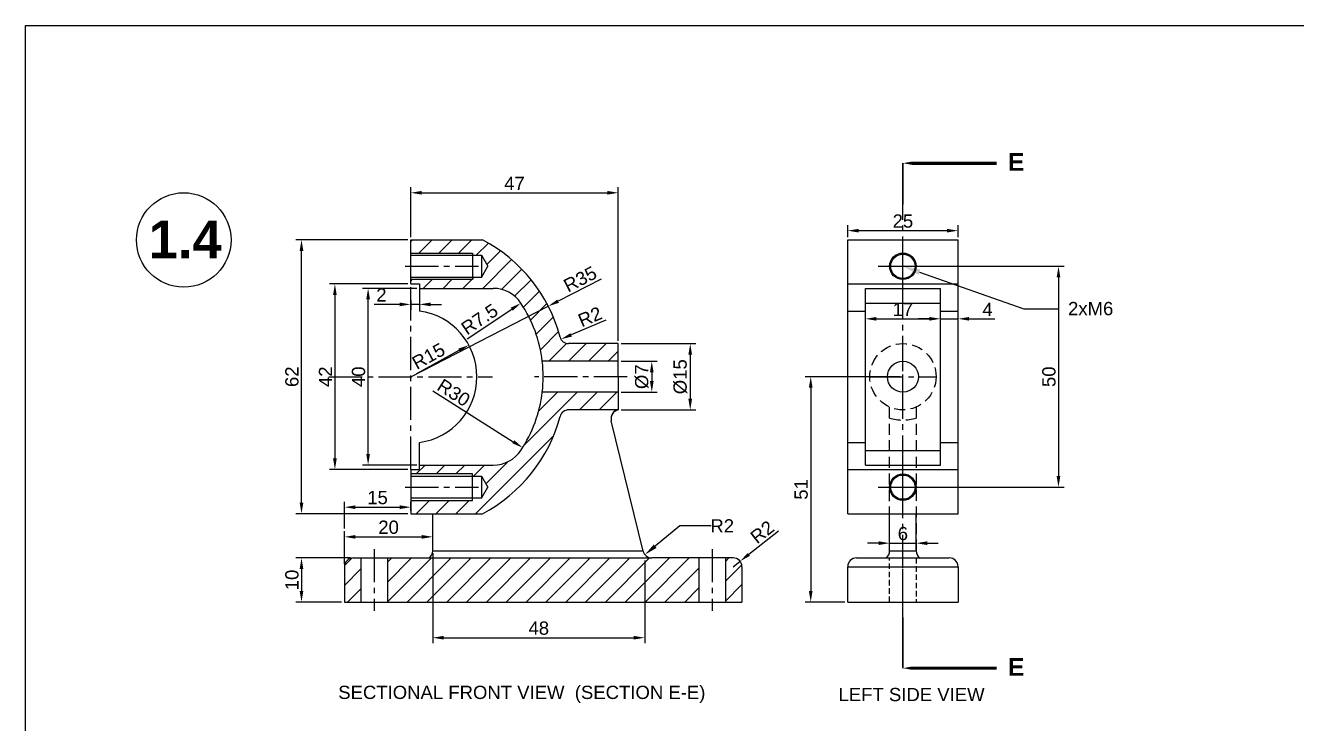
# Model space of a CAD drawing. Header units: inches. Extents: x 24 to 2004, y 12 to 434.
# Drawn here: x 1410.4 to 1698.1, y 273.8 to 431.9 of the extents above; entities that cross this region are included whole.
import ezdxf
from ezdxf import colors
from ezdxf.entities.mleader import LeaderData, LeaderLine
from ezdxf.math import Vec2, Vec3

# ---------------------------------------------------------------- set-up
doc = ezdxf.new("R2010")
doc.units = ezdxf.units.IN
doc.header["$LTSCALE"] = 10
doc.header["$MEASUREMENT"] = 0
for name, pattern in [('CENTER2', [1.125, 0.75, -0.125, 0.125, -0.125]), ('HIDDEN', [0.375, 0.25, -0.125]), ('HIDDEN2', [0.1875, 0.125, -0.0625])]:
    doc.linetypes.add(name, pattern=pattern)
doc.styles.get("Standard").update_dxf_attribs({"font": 'arial.ttf'})
doc.dimstyles.new('ISO-25', dxfattribs={"dimtxt": 3, "dimasz": 2.5, "dimexe": 1.25, "dimexo": 0.625, "dimtad": 1, "dimdsep": 46, "dimtxsty": 'Standard', "dimcen": 2.5, "dimclrd": 3, "dimclre": 3, "dimclrt": 3, "dimadec": 0, "dimazin": 0, "dimtfac": 1, "dimtmove": 0, "dimatfit": 3, "dimfxl": 1, "dimarcsym": 0})
doc.dimstyles.get("Standard").update_dxf_attribs({"dimtxt": 3, "dimasz": 3, "dimexe": 0.18, "dimexo": 0.0625, "dimgap": 0.09, "dimtad": 0, "dimtoh": 1, "dimdec": 0, "dimzin": 0, "dimdsep": 46, "dimtxsty": 'Standard', "dimcen": 0.09, "dimclrd": 3, "dimclre": 3, "dimclrt": 3, "dimadec": 0, "dimazin": 0, "dimtfac": 1, "dimtdec": 0, "dimtofl": 0, "dimtmove": 0, "dimatfit": 3, "dimfxl": 1, "dimtfillclr": 256, "dimtolj": 1, "dimtzin": 0, "dimarcsym": 0})
pattern_1 = [(45, (-821.8941140981694, -1159.687112089879), (-2.245064030267288, 2.245064030267288), [])]

# ---------------------------------------------------------------- blocks, each defined once
blk = doc.blocks.new('*D75')
at = {"color": 3, "lineweight": -2, "transparency": 16777216}
for p, q in [((1502.570630475361, 312.3970831319863), (1502.570630475361, 292.0344507727431)), ((1550.570630475361, 310.7369326004149), (1550.570630475361, 292.0344507727431)), ((1505.070630475361, 293.2844507727431), (1548.070630475361, 293.2844507727431))]:
    blk.add_line(p, q, dxfattribs=at)
at = {"color": 3, "transparency": 16777216}
for points in [[(1505.070630475361, 293.7011174394098), (1505.070630475361, 292.8677841060764), (1502.570630475361, 293.2844507727431)], [(1548.070630475361, 293.7011174394098), (1548.070630475361, 292.8677841060764), (1550.570630475361, 293.2844507727431)]]:
    blk.add_solid(points, dxfattribs=at)
at = {"layer": 'Defpoints', "color": 0, "transparency": 16777216}
for p in [(1502.570630475361, 313.0220831319863), (1550.570630475361, 311.3619326004149), (1550.570630475361, 293.2844507727431)]:
    blk.add_point(p, dxfattribs=at)
at = {"color": 3, "transparency": 16777216, "insert": (1526.570630475361, 295.4411697359082), "char_height": 3, "attachment_point": 5}
blk.add_mtext('48', dxfattribs=at)
blk = doc.blocks.new('*D76')
at = {"color": 3, "lineweight": -2, "transparency": 16777216}
for p, q in [((1496.945630475361, 383.3619326004151), (1471.606518768818, 383.3619326004151)), ((1472.856518768818, 323.8619326004151), (1472.856518768818, 380.8619326004151)), ((1496.945630475361, 321.3619326004151), (1471.606518768818, 321.3619326004151))]:
    blk.add_line(p, q, dxfattribs=at)
at = {"color": 3, "transparency": 16777216}
for points in [[(1472.439852102151, 380.8619326004151), (1473.273185435485, 380.8619326004151), (1472.856518768818, 383.3619326004151)], [(1472.439852102151, 323.8619326004151), (1473.273185435485, 323.8619326004151), (1472.856518768818, 321.3619326004151)]]:
    blk.add_solid(points, dxfattribs=at)
at = {"layer": 'Defpoints', "color": 0, "transparency": 16777216}
for p in [(1472.856518768818, 383.3619326004151), (1497.570630475361, 383.3619326004151), (1497.570630475361, 321.3619326004151)]:
    blk.add_point(p, dxfattribs=at)
at = {"color": 3, "transparency": 16777216, "insert": (1470.699799805653, 352.3619326004145), "char_height": 3, "attachment_point": 5, "rotation": 90}
blk.add_mtext('62', dxfattribs=at)
blk = doc.blocks.new('*D77')
at = {"color": 3, "lineweight": -2, "transparency": 16777216}
for p, q in [((1496.945630475361, 373.3619326004151), (1479.166873041779, 373.3619326004151)), ((1480.416873041779, 370.8619326004151), (1480.416873041779, 333.8619326004151)), ((1496.945630475361, 331.3619326004151), (1479.166873041779, 331.3619326004151))]:
    blk.add_line(p, q, dxfattribs=at)
at = {"color": 3, "transparency": 16777216}
for points in [[(1480.000206375112, 370.8619326004151), (1480.833539708446, 370.8619326004151), (1480.416873041779, 373.3619326004151)], [(1480.000206375112, 333.8619326004151), (1480.833539708446, 333.8619326004151), (1480.416873041779, 331.3619326004151)]]:
    blk.add_solid(points, dxfattribs=at)
at = {"layer": 'Defpoints', "color": 0, "transparency": 16777216}
for p in [(1497.570630475361, 373.3619326004151), (1480.416873041779, 331.3619326004151), (1497.570630475361, 331.3619326004151)]:
    blk.add_point(p, dxfattribs=at)
at = {"color": 3, "transparency": 16777216, "insert": (1478.285733887618, 352.3619326004154), "char_height": 3, "attachment_point": 5, "rotation": 90}
blk.add_mtext('42', dxfattribs=at)
blk = doc.blocks.new('*D78')
at = {"color": 3, "lineweight": -2, "transparency": 16777216}
for p, q in [((1498.945630475361, 372.3619326004151), (1486.682843339241, 372.3619326004151)), ((1487.932843339241, 334.8619326004151), (1487.932843339241, 369.8619326004151)), ((1498.945630475361, 332.3619326004151), (1486.682843339241, 332.3619326004151))]:
    blk.add_line(p, q, dxfattribs=at)
at = {"color": 3, "transparency": 16777216}
for points in [[(1487.516176672575, 369.8619326004151), (1488.349510005908, 369.8619326004151), (1487.932843339241, 372.3619326004151)], [(1487.516176672575, 334.8619326004151), (1488.349510005908, 334.8619326004151), (1487.932843339241, 332.3619326004151)]]:
    blk.add_solid(points, dxfattribs=at)
at = {"layer": 'Defpoints', "color": 0, "transparency": 16777216}
for p in [(1487.932843339241, 372.3619326004151), (1499.570630475361, 372.3619326004151), (1499.570630475361, 332.3619326004151)]:
    blk.add_point(p, dxfattribs=at)
at = {"color": 3, "transparency": 16777216, "insert": (1485.776124376076, 352.3619326004145), "char_height": 3, "attachment_point": 5, "rotation": 90}
blk.add_mtext('40', dxfattribs=at)
blk = doc.blocks.new('*D79')
at = {"color": 3, "lineweight": -2, "transparency": 16777216}
for p, q in [((1495.070630475361, 368.7452497288393), (1489.333590911923, 368.7452497288393)), ((1497.570630475361, 369.6699669740742), (1497.570630475361, 367.4952497288393)), ((1499.570630475361, 368.7452497288393), (1497.570630475361, 368.7452497288393)), ((1499.570630475361, 369.6699669740742), (1499.570630475361, 367.4952497288393)), ((1502.070630475361, 368.7452497288393), (1504.570630475361, 368.7452497288393))]:
    blk.add_line(p, q, dxfattribs=at)
at = {"color": 3, "transparency": 16777216}
for points in [[(1495.070630475361, 369.161916395506), (1495.070630475361, 368.3285830621726), (1497.570630475361, 368.7452497288393)], [(1502.070630475361, 369.161916395506), (1502.070630475361, 368.3285830621726), (1499.570630475361, 368.7452497288393)]]:
    blk.add_solid(points, dxfattribs=at)
at = {"layer": 'Defpoints', "color": 0, "transparency": 16777216}
for p in [(1497.570630475361, 370.2949669740742), (1497.570630475361, 368.7452497288393), (1499.570630475361, 370.2949669740742)]:
    blk.add_point(p, dxfattribs=at)
at = {"color": 3, "transparency": 16777216, "insert": (1490.952110693642, 370.8763888830002), "char_height": 3, "attachment_point": 5}
blk.add_mtext('2', dxfattribs=at)
blk = doc.blocks.new('*D80')
at = {"color": 3, "lineweight": -2, "transparency": 16777216}
blk.add_line((1498.939371650101, 353.1082846338753), (1508.545113970036, 358.3461378129031), dxfattribs=at)
at = {"color": 3, "transparency": 16777216}
blk.add_solid([(1508.345640462953, 358.7119539293922), (1508.744587477119, 357.980321696414), (1510.74001066897, 359.5429788554006)], dxfattribs=at)
at = {"layer": 'Defpoints', "color": 0, "transparency": 16777216}
for p in [(1510.74001066897, 359.5429788554006), (1497.570630475361, 352.3619326004149)]:
    blk.add_point(p, dxfattribs=at)
at = {"color": 3, "transparency": 16777216, "insert": (1501.612294551701, 357.0223008352527), "char_height": 3, "attachment_point": 5, "rotation": 28.60290789386387}
blk.add_mtext('R15', dxfattribs=at)
blk = doc.blocks.new('*D81')
at = {"color": 3, "lineweight": -2, "transparency": 16777216}
blk.add_line((1502.606479490296, 349.173620868011), (1520.805364057161, 337.6514888483446), dxfattribs=at)
at = {"color": 3, "transparency": 16777216}
blk.add_solid([(1521.028249568556, 338.0035302662507), (1520.582478545766, 337.2994474304384), (1522.917612564597, 336.3141757799746)], dxfattribs=at)
at = {"layer": 'Defpoints', "color": 0, "transparency": 16777216}
for p in [(1497.570630475361, 352.3619326004149), (1522.917612564597, 336.3141757799746)]:
    blk.add_point(p, dxfattribs=at)
at = {"color": 3, "transparency": 16777216, "insert": (1507.312774490836, 348.7478024021219), "char_height": 3, "attachment_point": 5, "rotation": 327.6611593412283}
blk.add_mtext('R30', dxfattribs=at)
blk = doc.blocks.new('*D82')
at = {"color": 3, "lineweight": -2, "transparency": 16777216}
blk.add_line((1510.37169899445, 360.913347944442), (1520.435775373068, 367.6405171084805), dxfattribs=at)
at = {"color": 3, "transparency": 16777216}
blk.add_solid([(1520.204226664062, 367.9869219388004), (1520.667324082073, 367.2941122781606), (1522.514204354987, 369.0298093625138)], dxfattribs=at)
at = {"layer": 'Defpoints', "color": 0, "transparency": 16777216}
for p in [(1522.514204354987, 369.0298093625138), (1516.27891740923, 364.8619326004149)]:
    blk.add_point(p, dxfattribs=at)
at = {"color": 3, "transparency": 16777216, "insert": (1513.169409144667, 365.3702173606306), "char_height": 3, "attachment_point": 5, "rotation": 33.76010738891831}
blk.add_mtext('R7.5', dxfattribs=at)
blk = doc.blocks.new('*D70')
at = {"color": 3, "lineweight": -2, "transparency": 16777216}
for p, q in [((1540.679951883592, 374.4552911546496), (1530.943180368939, 369.4652338490199)), ((1497.570630475358, 352.3619326004146), (1528.718343709367, 368.3250137657796))]:
    blk.add_line(p, q, dxfattribs=at)
at = {"color": 3, "transparency": 16777216}
blk.add_solid([(1530.753143688398, 369.8360399589486), (1531.133217049479, 369.0944277390912), (1528.718343709367, 368.3250137657796)], dxfattribs=at)
at = {"layer": 'Defpoints', "color": 0, "transparency": 16777216}
for p in [(1528.718343709367, 368.3250137657796), (1497.570630475358, 352.3619326004146)]:
    blk.add_point(p, dxfattribs=at)
at = {"color": 3, "transparency": 16777216, "insert": (1535.939864079978, 374.4506220832615), "char_height": 3, "attachment_point": 5, "rotation": 27.134962081195358}
blk.add_mtext('R35', dxfattribs=at)
blk = doc.blocks.new('*D71')
at = {"color": 3, "lineweight": -2, "transparency": 16777216}
blk.add_line((1541.786410619431, 365.1573133358223), (1533.900886624837, 361.8346582908266), dxfattribs=at)
at = {"color": 3, "transparency": 16777216}
blk.add_solid([(1533.739095524622, 362.2186306218639), (1534.062677725053, 361.4506859597892), (1531.597052638614, 360.8639116895344)], dxfattribs=at)
at = {"layer": 'Defpoints', "color": 0, "transparency": 16777216}
for p in [(1531.597052638614, 360.8639116895344), (1533.440119827585, 361.6405089705647)]:
    blk.add_point(p, dxfattribs=at)
at = {"color": 3, "transparency": 16777216, "insert": (1538.168047178934, 365.9452754390618), "char_height": 3, "attachment_point": 5, "rotation": 22.848677193812428}
blk.add_mtext('R2', dxfattribs=at)
blk = doc.blocks.new('*D83')
at = {"color": 3, "lineweight": -2, "transparency": 16777216}
for p, q in [((1482.570630475361, 309.9869326004149), (1482.570630475361, 317.3680780098547)), ((1502.570630475361, 313.6030076863432), (1502.570630475361, 317.3680780098547)), ((1485.070630475361, 316.1180780098547), (1500.070630475361, 316.1180780098547))]:
    blk.add_line(p, q, dxfattribs=at)
at = {"color": 3, "transparency": 16777216}
for points in [[(1485.070630475361, 316.5347446765214), (1485.070630475361, 315.7014113431881), (1482.570630475361, 316.1180780098547)], [(1500.070630475361, 316.5347446765214), (1500.070630475361, 315.7014113431881), (1502.570630475361, 316.1180780098547)]]:
    blk.add_solid(points, dxfattribs=at)
at = {"layer": 'Defpoints', "color": 0, "transparency": 16777216}
for p in [(1502.570630475361, 316.1180780098547), (1502.570630475361, 312.9780076863432), (1482.570630475361, 309.3619326004149)]:
    blk.add_point(p, dxfattribs=at)
at = {"color": 3, "transparency": 16777216, "insert": (1492.570630475361, 318.2747969730198), "char_height": 3, "attachment_point": 5}
blk.add_mtext('20', dxfattribs=at)
blk = doc.blocks.new('*D72')
at = {"color": 3, "lineweight": -2, "transparency": 16777216}
for p, q in [((1482.570630475361, 317.9930780098547), (1482.570630475361, 324.0814954350266)), ((1485.070630475361, 322.8314954350266), (1495.070630475361, 322.8314954350266)), ((1497.570630475361, 321.9869326004149), (1497.570630475361, 324.0814954350266))]:
    blk.add_line(p, q, dxfattribs=at)
at = {"color": 3, "transparency": 16777216}
for points in [[(1485.070630475361, 323.2481621016933), (1485.070630475361, 322.4148287683599), (1482.570630475361, 322.8314954350266)], [(1495.070630475361, 323.2481621016933), (1495.070630475361, 322.4148287683599), (1497.570630475361, 322.8314954350266)]]:
    blk.add_solid(points, dxfattribs=at)
at = {"layer": 'Defpoints', "color": 0, "transparency": 16777216}
for p in [(1497.570630475361, 322.8314954350266), (1497.570630475361, 321.3619326004149), (1482.570630475361, 317.3680780098547)]:
    blk.add_point(p, dxfattribs=at)
at = {"color": 3, "transparency": 16777216, "insert": (1490.070630475361, 324.9882143981917), "char_height": 3, "attachment_point": 5}
blk.add_mtext('15', dxfattribs=at)
blk = doc.blocks.new('*D84')
at = {"color": 3, "lineweight": -2, "transparency": 16777216}
for p, q in [((1603.497663071347, 314.6865095994298), (1600.997663071347, 314.6865095994298)), ((1605.997663071347, 315.3115095994298), (1605.997663071347, 315.9365095994298)), ((1605.997663071347, 314.6865095994298), (1611.997663071347, 314.6865095994298)), ((1611.997663071347, 315.3115095994298), (1611.997663071347, 315.9365095994298)), ((1614.497663071347, 314.6865095994298), (1616.997663071347, 314.6865095994298))]:
    blk.add_line(p, q, dxfattribs=at)
at = {"color": 3, "transparency": 16777216}
for points in [[(1603.497663071347, 315.1031762660965), (1603.497663071347, 314.2698429327631), (1605.997663071347, 314.6865095994298)], [(1614.497663071347, 315.1031762660965), (1614.497663071347, 314.2698429327631), (1611.997663071347, 314.6865095994298)]]:
    blk.add_solid(points, dxfattribs=at)
at = {"layer": 'Defpoints', "color": 0, "transparency": 16777216}
for p in [(1605.997663071347, 314.6865095994298), (1611.997663071347, 314.6865095994298), (1611.997663071347, 314.6865095994298)]:
    blk.add_point(p, dxfattribs=at)
at = {"color": 3, "transparency": 16777216, "insert": (1608.997663071347, 316.8432285625949), "char_height": 3, "attachment_point": 5}
blk.add_mtext('6', dxfattribs=at)
blk = doc.blocks.new('*D85')
at = {"color": 3, "lineweight": -2, "transparency": 16777216}
for p, q in [((1609.622663071348, 377.3619326004151), (1645.473322408282, 377.3619326004151)), ((1644.223322408282, 374.8619326004151), (1644.223322408282, 329.8619326004151)), ((1609.622663071348, 327.3619326004151), (1645.473322408282, 327.3619326004151))]:
    blk.add_line(p, q, dxfattribs=at)
at = {"color": 3, "transparency": 16777216}
for points in [[(1643.806655741615, 374.8619326004151), (1644.639989074949, 374.8619326004151), (1644.223322408282, 377.3619326004151)], [(1643.806655741615, 329.8619326004151), (1644.639989074949, 329.8619326004151), (1644.223322408282, 327.3619326004151)]]:
    blk.add_solid(points, dxfattribs=at)
at = {"layer": 'Defpoints', "color": 0, "transparency": 16777216}
for p in [(1608.997663071348, 377.3619326004151), (1608.997663071348, 327.3619326004151), (1644.223322408282, 327.3619326004151)]:
    blk.add_point(p, dxfattribs=at)
at = {"color": 3, "transparency": 16777216, "insert": (1642.066603445116, 352.3619326004145), "char_height": 3, "attachment_point": 5, "rotation": 90}
blk.add_mtext('50', dxfattribs=at)
blk = doc.blocks.new('*D73')
at = {"color": 3, "lineweight": -2, "transparency": 16777216}
for p, q in [((1483.945630475361, 311.3619326004151), (1471.60651876882, 311.3619326004151)), ((1472.85651876882, 308.8619326004151), (1472.85651876882, 303.8619326004151)), ((1481.945630475361, 301.3619326004151), (1471.60651876882, 301.3619326004151))]:
    blk.add_line(p, q, dxfattribs=at)
at = {"color": 3, "transparency": 16777216}
for points in [[(1472.439852102153, 308.8619326004151), (1473.273185435487, 308.8619326004151), (1472.85651876882, 311.3619326004151)], [(1472.439852102153, 303.8619326004151), (1473.273185435487, 303.8619326004151), (1472.85651876882, 301.3619326004151)]]:
    blk.add_solid(points, dxfattribs=at)
at = {"layer": 'Defpoints', "color": 0, "transparency": 16777216}
for p in [(1484.570630475361, 311.3619326004151), (1472.85651876882, 301.3619326004151), (1482.570630475361, 301.3619326004151)]:
    blk.add_point(p, dxfattribs=at)
at = {"color": 3, "transparency": 16777216, "insert": (1470.699799805654, 306.3619326004145), "char_height": 3, "attachment_point": 5, "rotation": 90}
blk.add_mtext('10', dxfattribs=at)
blk = doc.blocks.new('*D86')
at = {"color": 3, "lineweight": -2, "transparency": 16777216}
for p, q in [((1580.851425849719, 317.4111183393785), (1574.113843237403, 312.1360348557206)), ((1570.570630475361, 309.361932600415), (1572.145391702935, 310.594866936106))]:
    blk.add_line(p, q, dxfattribs=at)
at = {"color": 3, "transparency": 16777216}
blk.add_solid([(1573.856981917467, 312.4641101114653), (1574.370704557339, 311.8079595999759), (1572.145391702935, 310.594866936106)], dxfattribs=at)
at = {"layer": 'Defpoints', "color": 0, "transparency": 16777216}
for p in [(1570.570630475361, 309.361932600415), (1572.145391702935, 310.594866936106)]:
    blk.add_point(p, dxfattribs=at)
at = {"color": 3, "transparency": 16777216, "insert": (1577.153082992144, 317.2221782126264), "char_height": 3, "attachment_point": 5, "rotation": 38.058604836770705}
blk.add_mtext('R2', dxfattribs=at)
blk = doc.blocks.new('*D87')
at = {"color": 3, "lineweight": -2, "transparency": 16777216}
for p, q in [((1608.372663071348, 352.3619326004151), (1586.882755606104, 352.3619326004151)), ((1588.132755606104, 349.8619326004151), (1588.132755606104, 303.8619326004151)), ((1595.872663071348, 301.3619326004151), (1586.882755606104, 301.3619326004151))]:
    blk.add_line(p, q, dxfattribs=at)
at = {"color": 3, "transparency": 16777216}
for points in [[(1587.716088939438, 349.8619326004151), (1588.549422272771, 349.8619326004151), (1588.132755606104, 352.3619326004151)], [(1587.716088939438, 303.8619326004151), (1588.549422272771, 303.8619326004151), (1588.132755606104, 301.3619326004151)]]:
    blk.add_solid(points, dxfattribs=at)
at = {"layer": 'Defpoints', "color": 0, "transparency": 16777216}
for p in [(1608.997663071348, 352.3619326004151), (1588.132755606104, 301.3619326004151), (1596.497663071348, 301.3619326004151)]:
    blk.add_point(p, dxfattribs=at)
at = {"color": 3, "transparency": 16777216, "insert": (1585.976036642939, 326.8619326004145), "char_height": 3, "attachment_point": 5, "rotation": 90}
blk.add_mtext('51', dxfattribs=at)
blk = doc.blocks.new('*D88')
at = {"color": 3, "lineweight": -2, "transparency": 16777216}
for p, q in [((1545.195630475361, 355.8619326004151), (1553.403723180294, 355.8619326004151)), ((1552.153723180294, 353.3619326004151), (1552.153723180294, 351.3619326004151)), ((1545.195630475361, 348.8619326004151), (1553.403723180294, 348.8619326004151))]:
    blk.add_line(p, q, dxfattribs=at)
at = {"color": 3, "transparency": 16777216}
for points in [[(1551.737056513628, 353.3619326004151), (1552.570389846961, 353.3619326004151), (1552.153723180294, 355.8619326004151)], [(1551.737056513628, 351.3619326004151), (1552.570389846961, 351.3619326004151), (1552.153723180294, 348.8619326004151)]]:
    blk.add_solid(points, dxfattribs=at)
at = {"layer": 'Defpoints', "color": 0, "transparency": 16777216}
for p in [(1544.570630475361, 355.8619326004151), (1544.570630475361, 348.8619326004151), (1552.153723180294, 348.8619326004151)]:
    blk.add_point(p, dxfattribs=at)
at = {"color": 3, "transparency": 16777216, "insert": (1549.913102443595, 352.3619326004145), "char_height": 3, "attachment_point": 5, "rotation": 90}
blk.add_mtext('%%C7', dxfattribs=at)
blk = doc.blocks.new('*D89')
at = {"color": 3, "lineweight": -2, "transparency": 16777216}
for p, q in [((1545.195630475361, 359.8619326004151), (1562.104396702879, 359.8619326004151)), ((1560.854396702879, 357.3619326004151), (1560.854396702879, 347.3633113399144)), ((1545.203417111625, 344.8633113399144), (1562.104396702879, 344.8633113399144))]:
    blk.add_line(p, q, dxfattribs=at)
at = {"color": 3, "transparency": 16777216}
for points in [[(1560.437730036213, 357.3619326004151), (1561.271063369546, 357.3619326004151), (1560.854396702879, 359.8619326004151)], [(1560.437730036213, 347.3633113399144), (1561.271063369546, 347.3633113399144), (1560.854396702879, 344.8633113399144)]]:
    blk.add_solid(points, dxfattribs=at)
at = {"layer": 'Defpoints', "color": 0, "transparency": 16777216}
for p in [(1544.570630475361, 359.8619326004151), (1544.578417111625, 344.8633113399144), (1560.854396702879, 344.8633113399144)]:
    blk.add_point(p, dxfattribs=at)
at = {"color": 3, "transparency": 16777216, "insert": (1558.61377596618, 352.3626219701642), "char_height": 3, "attachment_point": 5, "rotation": 90}
blk.add_mtext('%%C15', dxfattribs=at)
blk = doc.blocks.new('*D90')
at = {"color": 3, "lineweight": -2, "transparency": 16777216}
for p, q in [((1600.497663071347, 365.6132440761702), (1600.497663071347, 366.7243980979842)), ((1602.997663071347, 365.4743980979842), (1614.997663071347, 365.4743980979842)), ((1617.497663071347, 365.6132440761702), (1617.497663071347, 366.7243980979842))]:
    blk.add_line(p, q, dxfattribs=at)
at = {"color": 3, "transparency": 16777216}
for points in [[(1602.997663071347, 365.8910647646509), (1602.997663071347, 365.0577314313175), (1600.497663071347, 365.4743980979842)], [(1614.997663071347, 365.8910647646509), (1614.997663071347, 365.0577314313175), (1617.497663071347, 365.4743980979842)]]:
    blk.add_solid(points, dxfattribs=at)
at = {"layer": 'Defpoints', "color": 0, "transparency": 16777216}
for p in [(1617.497663071347, 365.4743980979842), (1600.497663071347, 364.9882440761702), (1617.497663071347, 364.9882440761702)]:
    blk.add_point(p, dxfattribs=at)
at = {"color": 3, "transparency": 16777216, "insert": (1608.997663071347, 367.6055372521452), "char_height": 3, "attachment_point": 5}
blk.add_mtext('17', dxfattribs=at)
blk = doc.blocks.new('*D91')
at = {"color": 3, "lineweight": -2, "transparency": 16777216}
for p, q in [((1614.997663071347, 365.4743980979842), (1612.497663071347, 365.4743980979842)), ((1617.497663071347, 366.0993980979842), (1617.497663071347, 366.7243980979842)), ((1617.497663071347, 365.4743980979842), (1621.497663071347, 365.4743980979842)), ((1621.497663071347, 366.0993980979842), (1621.497663071347, 366.7243980979842)), ((1623.997663071347, 365.4743980979842), (1629.822697177759, 365.4743980979842))]:
    blk.add_line(p, q, dxfattribs=at)
at = {"color": 3, "transparency": 16777216}
for points in [[(1614.997663071347, 365.8910647646509), (1614.997663071347, 365.0577314313175), (1617.497663071347, 365.4743980979842)], [(1623.997663071347, 365.8910647646509), (1623.997663071347, 365.0577314313175), (1621.497663071347, 365.4743980979842)]]:
    blk.add_solid(points, dxfattribs=at)
at = {"layer": 'Defpoints', "color": 0, "transparency": 16777216}
for p in [(1617.497663071347, 365.4743980979842), (1621.497663071347, 365.4743980979842), (1621.497663071347, 365.4743980979842)]:
    blk.add_point(p, dxfattribs=at)
at = {"color": 3, "transparency": 16777216, "insert": (1628.160180124553, 367.5993980979842), "char_height": 3, "attachment_point": 5}
blk.add_mtext('4', dxfattribs=at)
blk = doc.blocks.new('*D92')
at = {"color": 3, "lineweight": -2, "transparency": 16777216}
for p, q in [((1596.497663071347, 383.9869326004149), (1596.497663071347, 386.6803738252754)), ((1621.497663071347, 383.9869326004147), (1621.497663071347, 386.6803738252754)), ((1598.997663071347, 385.4303738252754), (1618.997663071347, 385.4303738252754))]:
    blk.add_line(p, q, dxfattribs=at)
at = {"color": 3, "transparency": 16777216}
for points in [[(1598.997663071347, 385.8470404919421), (1598.997663071347, 385.0137071586087), (1596.497663071347, 385.4303738252754)], [(1618.997663071347, 385.8470404919421), (1618.997663071347, 385.0137071586087), (1621.497663071347, 385.4303738252754)]]:
    blk.add_solid(points, dxfattribs=at)
at = {"layer": 'Defpoints', "color": 0, "transparency": 16777216}
for p in [(1596.497663071347, 383.3619326004149), (1621.497663071347, 385.4303738252754), (1621.497663071347, 383.3619326004147)]:
    blk.add_point(p, dxfattribs=at)
at = {"color": 3, "transparency": 16777216, "insert": (1608.997663071347, 387.5870927884405), "char_height": 3, "attachment_point": 5}
blk.add_mtext('25', dxfattribs=at)
blk = doc.blocks.new('*D74')
at = {"color": 3, "lineweight": -2, "transparency": 16777216}
for p, q in [((1497.570630475361, 383.9869326004149), (1497.570630475361, 395.2560799110165)), ((1544.570630475361, 360.4869326004149), (1544.570630475361, 395.2560799110165)), ((1500.070630475361, 394.0060799110165), (1542.070630475361, 394.0060799110165))]:
    blk.add_line(p, q, dxfattribs=at)
at = {"color": 3, "transparency": 16777216}
for points in [[(1500.070630475361, 394.4227465776831), (1500.070630475361, 393.5894132443498), (1497.570630475361, 394.0060799110165)], [(1542.070630475361, 394.4227465776831), (1542.070630475361, 393.5894132443498), (1544.570630475361, 394.0060799110165)]]:
    blk.add_solid(points, dxfattribs=at)
at = {"layer": 'Defpoints', "color": 0, "transparency": 16777216}
for p in [(1544.570630475361, 394.0060799110165), (1497.570630475361, 383.3619326004149), (1544.570630475361, 359.8619326004149)]:
    blk.add_point(p, dxfattribs=at)
at = {"color": 3, "transparency": 16777216, "insert": (1521.070630475361, 396.1310799110165), "char_height": 3, "attachment_point": 5}
blk.add_mtext('47', dxfattribs=at)
blk = doc.blocks.new('*D111')
at = {"color": 3, "lineweight": -2, "transparency": 16777216}
for p, q in [((1558.510941831344, 318.6063860966177), (1552.912722328993, 313.9975219825342)), ((1565.599618502559, 318.6063860966177), (1558.510941831344, 318.6063860966177))]:
    blk.add_line(p, q, dxfattribs=at)
at = {"color": 3, "transparency": 16777216}
blk.add_solid([(1552.594927637934, 314.3835356278041), (1553.230517020053, 313.6115083372642), (1550.596640457373, 312.0907538361789)], dxfattribs=at)
at = {"layer": 'Defpoints', "color": 0, "transparency": 16777216}
for p in [(1550.596640457373, 312.0907538361789), (1552.140695038452, 313.361932600415)]:
    blk.add_point(p, dxfattribs=at)
at = {"color": 3, "transparency": 16777216, "insert": (1568.093097356583, 318.6063860966181), "char_height": 3, "attachment_point": 5}
blk.add_mtext('\\A1;R2', dxfattribs=at)

msp = doc.modelspace()

# ---------------------------------------------------------------- hatches: boundary and pattern name
h = msp.add_hatch()
h.set_pattern_fill('ANSI31', color=3)
h.set_pattern_definition(pattern_1)
h.paths.add_polyline_path([(1544.570630475361, 359.8619326004149), (1533.330244567238, 359.8619326004152, -0.3400494611884385), (1531.397292454163, 361.3484190869016, -0.03989553077151076), (1532.395190774092, 355.8619326004152), (1544.570630475361, 355.8619326004149)])
h.paths.add_polyline_path([(1544.570630475361, 348.8619326004149), (1532.395190774092, 348.8619326004152, -0.03989553077151012), (1531.397292454164, 343.3754461139287, -0.3400494611884634), (1533.330244567238, 344.8619326004152), (1544.578539611681, 344.8619326004149, -0.02224433256781349), (1544.570630475361, 345.0396233172427)])
edge = h.paths.add_edge_path()
edge.add_line((1515.014006148335, 377.3619326004157), (1513.57063047536, 374.861932600415))
edge.add_line((1513.57063047536, 374.8619326004149), (1511.570630475361, 374.8619326004149))
edge.add_line((1511.570630475361, 374.8619326004149), (1511.570630475361, 374.3619326004149))
edge.add_line((1511.570630475361, 374.3619326004149), (1497.570630475361, 374.3619326004149))
edge.add_line((1497.570630475361, 374.3619326004149), (1497.570630475361, 373.3619326004149))
edge.add_line((1497.570630475361, 373.3619326004149), (1499.570630475361, 373.3619326004149))
edge.add_line((1499.570630475361, 373.3619326004149), (1499.570630475361, 372.3619326004149))
edge.add_line((1499.570630475361, 372.3619326004149), (1516.27891740923, 372.3619326004149))
edge.add_arc((1516.278917409231, 364.8619326004164), 7.499999999998607, 33.74898859588188, 90.00000000000517, ccw=False)
edge.add_arc((1497.570630475357, 352.3619326004137), 30.00000000000358, 6.699765177762174, 33.74898859588649, ccw=False)
edge.add_line((1527.365764306239, 355.8619326004152), (1532.395190774092, 355.8619326004151))
edge.add_arc((1497.570630475355, 352.3619326004128), 35.00000000000594, 5.739170477269769, 14.87770621159037)
edge.add_arc((1497.57063047536, 352.3619326004144), 35.0000000000009, 14.87770621158978, 62.33955010069831)
edge.add_line((1513.818707284632, 383.3619326004149), (1497.570630475361, 383.3619326004149))
edge.add_line((1497.570630475361, 383.3619326004149), (1497.570630475361, 380.3619326004149))
edge.add_line((1497.570630475361, 380.3619326004149), (1511.570630475361, 380.3619326004149))
edge.add_line((1511.570630475361, 380.3619326004149), (1511.570630475361, 379.8619326004149))
edge.add_line((1511.570630475361, 379.8619326004149), (1513.570630475361, 379.8619326004149))
edge.add_line((1513.570630475361, 379.8619326004149), (1515.014006148335, 377.3619326004157))
edge = h.paths.add_edge_path()
edge.add_line((1513.57063047536, 329.8619326004149), (1515.014006148335, 327.3619326004159))
edge.add_line((1515.014006148335, 327.3619326004159), (1513.570630475361, 324.861932600415))
edge.add_line((1513.570630475361, 324.8619326004149), (1511.570630475361, 324.8619326004149))
edge.add_line((1511.570630475361, 324.8619326004149), (1511.570630475361, 324.3619326004149))
edge.add_line((1511.570630475361, 324.3619326004149), (1497.570630475361, 324.3619326004149))
edge.add_line((1497.570630475361, 324.3619326004149), (1497.570630475361, 321.3619326004149))
edge.add_line((1497.570630475361, 321.3619326004149), (1513.818707284632, 321.3619326004149))
edge.add_arc((1497.570630475361, 352.3619326004146), 34.99999999999925, 297.6604498992997, 345.1222937884118)
edge.add_arc((1497.570630475355, 352.3619326004151), 35.00000000000592, 345.1222937884141, 354.2608295227345)
edge.add_line((1532.395190774092, 348.8619326004152), (1527.36576430624, 348.8619326004152))
edge.add_arc((1497.570630475362, 352.3619326004148), 29.9999999999984, 326.2510114041096, 353.3002348222403, ccw=False)
edge.add_arc((1516.27891740923, 339.8619326004159), 7.500000000000912, 270.00000000000347, 326.251011404107, ccw=False)
edge.add_line((1516.27891740923, 332.3619326004149), (1499.570630475361, 332.3619326004149))
edge.add_line((1499.570630475361, 332.3619326004149), (1499.570630475361, 331.3619326004149))
edge.add_line((1499.570630475361, 331.3619326004149), (1497.570630475361, 331.3619326004149))
edge.add_line((1497.570630475361, 331.3619326004149), (1497.570630475361, 330.3619326004149))
edge.add_line((1497.570630475361, 330.3619326004149), (1511.570630475361, 330.3619326004149))
edge.add_line((1511.570630475361, 330.3619326004149), (1511.570630475361, 329.8619326004149))
edge.add_line((1511.570630475361, 329.8619326004149), (1513.57063047536, 329.8619326004149))
h = msp.add_hatch()
h.set_pattern_fill('ANSI31', color=3)
h.set_pattern_definition(pattern_1)
h.paths.add_polyline_path([(1486.320630475361, 311.3619326004149), (1484.570630475361, 311.3619326004149, 0.4142135623730911), (1482.570630475361, 309.3619326004149), (1482.570630475361, 301.3619326004149), (1486.320630475361, 301.3619326004149)])
h.paths.add_polyline_path([(1562.820630475361, 311.3619326004149), (1549.865434074227, 311.3619326004152), (1501.748892465175, 311.3619326004152), (1492.320630475361, 311.3619326004149), (1492.320630475361, 301.3619326004149), (1562.820630475361, 301.3619326004149)])
h.paths.add_polyline_path([(1572.570630475361, 309.3619326004149, 0.4142135623730909), (1570.570630475361, 311.3619326004149), (1568.820630475361, 311.3619326004149), (1568.820630475361, 301.3619326004149), (1572.570630475361, 301.3619326004149)])

# ---------------------------------------------------------------- linework, layer by layer
for p, q in [((1410.357548681795, 11.88883977630985), (1410.357548681795, 431.8888397763098)), ((1410.357548681795, 431.8888397763098), (2004.357548681795, 431.8888397763098)), ((1497.570630475361, 383.3619326004149), (1513.818707284632, 383.3619326004149)), ((1497.570630475361, 373.3619326004149), (1497.570630475361, 383.3619326004149)), ((1596.497663071347, 383.3619326004149), (1621.497663071347, 383.3619326004147)), ((1596.497663071347, 321.3619326004149), (1596.497663071347, 383.3619326004149)), ((1621.497663071347, 321.3619326004149), (1621.497663071347, 383.3619326004147)), ((1497.570630475361, 380.3619326004149), (1511.570630475361, 380.3619326004149)), ((1497.570630475361, 379.8619326004149), (1513.570630475361, 379.8619326004149)), ((1511.570630475361, 380.3619326004149), (1511.570630475361, 374.3619326004149)), ((1513.570630475361, 379.8619326004149), (1513.570630475361, 374.8619326004149)), ((1513.570630475361, 379.8619326004149), (1515.014006148335, 377.3619326004149)), ((1513.570630475361, 374.8619326004149), (1515.014006148335, 377.3619326004159)), ((1513.570630475361, 374.8619326004149), (1497.570630475361, 374.8619326004149)), ((1511.570630475361, 374.3619326004149), (1497.570630475361, 374.3619326004149)), ((1497.570630475361, 373.3619326004149), (1499.570630475361, 373.3619326004149)), ((1499.570630475361, 373.3619326004149), (1499.570630475361, 367.2280013477334)), ((1499.570630475361, 372.3619326004149), (1516.27891740923, 372.3619326004149)), ((1596.497663071347, 373.3619326004149), (1621.497663071347, 373.3619326004149)), ((1600.497663071347, 332.3619326004154), (1600.497663071347, 372.3619326004149)), ((1600.497663071347, 372.3619326004147), (1617.497663071347, 372.3619326004147)), ((1617.497663071347, 332.3619326004152), (1617.497663071347, 372.3619326004147)), ((1600.497663071347, 369.0285992670817), (1617.497663071347, 369.0285992670819)), ((1596.497663071347, 367.2280013477334), (1600.497663071347, 367.2280013477334)), ((1617.497663071347, 367.2280013477334), (1621.497663071347, 367.2280013477334)), ((1544.570630475361, 359.8619326004149), (1533.330244567238, 359.8619326004152)), ((1544.570630475361, 352.3619326004149), (1544.570630475361, 359.8619326004149)), ((1544.570630475361, 355.8619326004149), (1527.365764306239, 355.8619326004152)), ((1544.570630475361, 352.3619326004149), (1544.570630475361, 345.0396233172436)), ((1544.570630475361, 348.8619326004149), (1527.365764306239, 348.8619326004152)), ((1544.570630475361, 344.8619326004149), (1533.330244567238, 344.8619326004152)), ((1550.197877263568, 312.8871072708659), (1542.980410901039, 342.4184339843709)), ((1499.570630475361, 331.3619326004149), (1499.570630475361, 337.4958638530965)), ((1596.497663071347, 337.4958638530965), (1600.497663071347, 337.4958638530965)), ((1617.497663071347, 337.4958638530965), (1621.497663071347, 337.4958638530965)), ((1600.497663071347, 335.6952659337482), (1617.497663071347, 335.695265933748)), ((1497.570630475361, 331.3619326004149), (1499.570630475361, 331.3619326004149)), ((1497.570630475361, 331.3619326004149), (1497.570630475361, 321.3619326004149)), ((1499.570630475361, 332.3619326004149), (1516.27891740923, 332.3619326004149)), ((1596.497663071347, 331.3619326004149), (1621.497663071347, 331.3619326004149)), ((1600.497663071347, 332.3619326004152), (1617.497663071347, 332.3619326004152)), ((1511.570630475361, 330.3619326004149), (1497.570630475361, 330.3619326004149)), ((1497.570630475361, 329.8619326004149), (1513.570630475361, 329.8619326004149)), ((1511.570630475361, 324.3619326004149), (1511.570630475361, 330.3619326004149)), ((1513.570630475361, 329.8619326004149), (1513.570630475361, 324.8619326004149)), ((1513.570630475361, 329.8619326004149), (1515.014006148335, 327.3619326004149)), ((1513.570630475361, 324.8619326004149), (1515.014006148335, 327.3619326004159)), ((1513.570630475361, 324.8619326004149), (1497.570630475361, 324.8619326004149)), ((1497.570630475361, 324.3619326004149), (1511.570630475361, 324.3619326004149)), ((1497.570630475361, 321.3619326004149), (1513.818707284632, 321.3619326004149)), ((1502.570630475361, 312.9780076863432), (1502.570630475361, 321.3619326004149)), ((1596.497663071347, 321.3619326004149), (1621.497663071347, 321.3619326004149)), ((1605.997663071347, 312.9780076863432), (1605.997663071347, 321.3619326004149)), ((1611.997663071347, 312.9780076863432), (1611.997663071347, 321.3619326004149)), ((1484.570630475361, 311.3619326004149), (1501.748892465175, 311.3619326004152)), ((1501.748892465175, 311.3619326004152), (1552.140695038456, 311.3619326004149)), ((1502.570630475361, 312.9780076863432), (1550.175661170895, 312.9780076863435)), ((1570.570630475361, 311.3619326004149), (1552.140695038456, 311.3619326004152)), ((1568.820630475361, 311.3619326004149), (1568.820630475361, 301.3619326004149)), ((1598.497663071347, 311.3619326004149), (1619.497663071347, 311.3619326004149)), ((1605.997663071347, 312.9780076863432), (1611.997663071347, 312.9780076863432)), ((1482.570630475361, 309.3619326004149), (1482.570630475361, 301.3619326004149)), ((1572.570630475361, 309.3619326004149), (1572.570630475361, 301.3619326004149)), ((1596.497663071347, 301.3619326004149), (1596.497663071347, 309.3619326004147)), ((1596.497663071347, 309.3619326004149), (1621.497663071347, 309.3619326004149)), ((1621.497663071347, 309.3619326004149), (1621.497663071347, 301.3619326004147)), ((1482.570630475361, 301.3619326004149), (1572.570630475361, 301.3619326004149)), ((1502.570630475361, 301.3619326004149), (1550.570630475361, 301.3619326004149)), ((1596.497663071347, 301.3619326004149), (1621.497663071347, 301.3619326004149))]:
    msp.add_line(p, q)
at = {"color": 6, "lineweight": 30}
for p, q in [((1608.997663071347, 391.3730817347856), (1608.997663071347, 400.6995716599702)), ((1608.997663071348, 297.8455971004952), (1608.997663071348, 286.3946901743768))]:
    msp.add_line(p, q, dxfattribs=at)
at = {"linetype": 'CENTER2'}
for p, q in [((1608.997663071348, 297.8455971004952), (1608.997663071347, 391.3730817347856)), ((1608.997663071347, 371.7369326004149), (1608.997663071347, 382.9869326004149)), ((1496.359385607883, 377.3619326004149), (1512.955824133719, 377.3619326004149)), ((1603.372663071347, 377.3619326004149), (1614.622663071347, 377.3619326004149)), ((1497.570630475361, 331.3619326004149), (1497.570630475361, 373.3619326004149)), ((1608.997663071347, 344.8619326004149), (1608.997663071347, 359.8619326004149)), ((1479.070630475361, 352.3619326004149), (1516.070630475361, 352.3619326004149)), ((1546.570630475361, 352.3619326004149), (1525.570630475361, 352.3619326004149)), ((1601.497663071347, 352.3619326004149), (1616.497663071347, 352.3619326004149)), ((1608.997663071347, 321.7369326004149), (1608.997663071347, 332.9869326004149)), ((1496.359385607883, 327.3619326004149), (1512.955824133719, 327.3619326004149)), ((1603.372663071347, 327.3619326004149), (1614.622663071347, 327.3619326004149)), ((1489.320630475361, 313.3619326004152), (1489.320630475361, 299.3619326004149)), ((1565.820630475361, 313.3619326004152), (1565.820630475361, 299.3619326004149)), ((1608.997663071347, 301.3619326004149), (1608.997663071347, 312.3742105704986))]:
    msp.add_line(p, q, dxfattribs=at)
at = {"linetype": 'HIDDEN'}
for p, q in [((1605.997663071347, 312.9780076863432), (1605.997663071347, 345.4880690579811)), ((1611.997663071347, 345.4880690579811), (1611.997663071347, 312.9780076863432))]:
    msp.add_line(p, q, dxfattribs=at)
at = {"linetype": 'Continuous'}
for p, q in [((1486.320630475361, 311.3619326004149), (1486.320630475361, 301.3619326004149)), ((1492.320630475361, 311.3619326004149), (1492.320630475361, 301.3619326004149)), ((1562.820630475361, 311.3619326004149), (1562.820630475361, 301.3619326004149))]:
    msp.add_line(p, q, dxfattribs=at)
at = {"linetype": 'HIDDEN2'}
for p, q in [((1605.997663071347, 301.3619326004149), (1605.997663071347, 311.3619326004149)), ((1611.997663071347, 311.3619326004152), (1611.997663071347, 301.3619326004147))]:
    msp.add_line(p, q, dxfattribs=at)
at = {"color": 6}
for points in [[(1608.997663071347, 400.6995716599702, 0, 2.25, 0), (1615.247663071347, 400.6995716599702, 0.75, 0.75, 0), (1630.247663071347, 400.6995716599702, 0.75, 0.75, 0)], [(1608.997663071348, 286.3946901743768, 0, 2.25, 0), (1615.247663071348, 286.3946901743768, 0.75, 0.75, 0), (1630.247663071348, 286.3946901743768, 0.75, 0.75, 0)]]:
    msp.add_lwpolyline(points, format="xyseb", dxfattribs=at)
for centre, radius in [((1446.201314755649, 383.320969400204), 10.69562975383965), ((1608.997663071347, 377.3619326004149), 3), ((1608.997663071347, 377.3619326004149), 2.75), ((1608.997663071347, 352.3619326004149), 3.5), ((1608.997663071347, 327.3619326004149), 3), ((1608.997663071347, 327.3619326004149), 2.75)]:
    msp.add_circle(centre, radius)
at = {"linetype": 'HIDDEN'}
msp.add_circle((1608.997663071347, 352.3619326004149), 7.5, dxfattribs=at)
for centre, radius, start, end in [((1497.570630475361, 352.3619326004149), 35, 14.87770621158137, 62.33955010069854), ((1516.27891740923, 364.8619326004149), 7.5, 33.74898859590169, 90), ((1497.570630475361, 352.3619326004149), 30, 6.699765177768817, 33.74898859590169), ((1497.570630475361, 352.3619326004149), 15, 277.6622556607591, 82.33774433924094), ((1533.330244567238, 361.8619326004152), 2, 194.8777062115932, 270), ((1497.570630475361, 352.3619326004149), 30, 353.3002348222459, 6.699765177768817), ((1497.570630475361, 352.3619326004149), 30, 326.2510114040984, 353.3002348222459), ((1497.570630475361, 352.3619326004149), 35, 297.6604498993013, 345.1222937884186), ((1533.330244567238, 342.8619326004152), 2, 90, 165.1222937884068), ((1544.923228675927, 342.8932593139204), 2, 99.92772587077769, 190.1542665802005), ((1544.923228675927, 342.8932593139204), 1.999999999999981, 99.92772587077769, 193.7338838988825), ((1546.570630475361, 345.0396233172436), 2, 180, 185.057531317905), ((1516.27891740923, 339.8619326004149), 7.5, 270, 326.2510114040984), ((1484.570630475361, 309.3619326004149), 2, 90, 180), ((1500.570630475361, 312.9780076863432), 2, 306.09536518722, 0), ((1552.140695038456, 313.3619326004152), 2, 193.7338838988707, 270), ((1570.570630475361, 309.3619326004149), 2, 0, 90), ((1598.497663071347, 309.3619326004149), 2, 90, 180), ((1603.997663071347, 312.9780076863432), 2, 306.09536518722, 0), ((1613.997663071347, 312.9780076863432), 2, 180, 233.90463481278), ((1619.497663071347, 309.3619326004149), 2, 0, 90)]:
    msp.add_arc(centre, radius, start, end)
msp.add_arc((1608.997663071347, 352.3619326004149), 9.8213, 252.2142468577653, 287.7857531422347, dxfattribs=at)

# ---------------------------------------------------------------- texts
at = {"color": 6, "char_height": 4, "attachment_point": 1}
for insert in [(1632.773938974735, 402.9893565362042), (1632.773938974736, 288.6844750506107)]:
    msp.add_mtext_dynamic_manual_height_columns('{\\fArial|b1|i0|c0|p34;E}', width=10.91034289125309, gutter_width=1, heights=[0], dxfattribs=dict(at, insert=insert))
at = {"attachment_point": 1}
for s, width, gutter_width, heights, insert, char_height in [('{\\fArial|b1|i0|c0|p34;1.4}', 38.49364549629536, 2.133269275858211, [40.26412018934644], (1438.238764435594, 387.7293695078629), 8.533077103432843), ('{\\C3;SECTIONAL FRONT VIEW  (SECTION E-E)}', 105.0331762736969, 12.5, [5.539245691336582], (1481.1731414453, 282.4134883231799), 3), ('{\\C3;LEFT SIDE VIEW}', 34.53309682057443, 12.5, [0], (1594.430418007488, 281.9245367260394), 3)]:
    msp.add_mtext_dynamic_manual_height_columns(s, width=width, gutter_width=gutter_width, heights=heights, dxfattribs=dict(at, insert=insert, char_height=char_height))

# ---------------------------------------------------------------- dimensions: what is measured, and where the dimension line sits
for base, p1, p2, picture, middle in [((1544.570630475361, 394.0060799110165), (1497.570630475361, 383.3619326004149), (1544.570630475361, 359.8619326004149), '*D74', (1521.070630475361, 396.1310799110165)), ((1617.497663071347, 365.4743980979842), (1600.497663071347, 364.9882440761702), (1617.497663071347, 364.9882440761702), '*D90', (1608.997663071347, 367.6055372521452)), ((1497.570630475361, 322.8314954350266), (1482.570630475361, 317.3680780098547), (1497.570630475361, 321.3619326004149), '*D72', (1490.070630475361, 324.9882143981917)), ((1502.570630475361, 316.1180780098547), (1482.570630475361, 309.3619326004149), (1502.570630475361, 312.9780076863432), '*D83', (1492.570630475361, 318.2747969730198)), ((1550.570630475361, 293.2844507727431), (1502.570630475361, 313.0220831319863), (1550.570630475361, 311.3619326004149), '*D75', (1526.570630475361, 295.4411697359082))]:
    dim = msp.add_linear_dim(base=base, p1=p1, p2=p2, dimstyle='ISO-25')
    dim.commit()
    dim.dimension.update_dxf_attribs({"geometry": picture, "text_midpoint": middle})
for base, p1, p2, picture, middle in [((1621.497663071347, 385.4303738252754), (1596.497663071347, 383.3619326004149), (1621.497663071347, 383.3619326004147), '*D92', (1608.997663071347, 385.4303738252754)), ((1497.570630475361, 368.7452497288393), (1499.570630475361, 370.2949669740742), (1497.570630475361, 370.2949669740742), '*D79', (1490.952110693642, 368.7452497288393)), ((1621.497663071347, 365.4743980979842), (1617.497663071347, 365.4743980979842), (1621.497663071347, 365.4743980979842), '*D91', (1628.160180124553, 365.4743980979842))]:
    dim = msp.add_linear_dim(base=base, p1=p1, p2=p2, dimstyle='ISO-25')
    dim.commit()
    dim.dimension.update_dxf_attribs({"geometry": picture, "text_midpoint": middle, "dimtype": 160})
for base, p1, p2, angle, picture, middle in [((1472.856518768818, 383.3619326004151), (1497.570630475361, 321.3619326004149), (1497.570630475361, 383.3619326004149), 90, '*D76', (1470.699799805653, 352.3619326004145)), ((1644.223322408282, 327.3619326004151), (1608.997663071347, 377.3619326004149), (1608.997663071347, 327.3619326004149), 90, '*D85', (1642.066603445116, 352.3619326004145)), ((1487.932843339241, 372.3619326004151), (1499.570630475361, 332.3619326004149), (1499.570630475361, 372.3619326004149), 90, '*D78', (1485.776124376076, 352.3619326004145)), ((1588.132755606104, 301.3619326004151), (1608.997663071347, 352.3619326004149), (1596.497663071347, 301.3619326004149), 90, '*D87', (1585.976036642939, 326.8619326004145)), ((1611.997663071347, 314.6865095994298), (1605.997663071347, 314.6865095994298), (1611.997663071347, 314.6865095994298), 180, '*D84', (1608.997663071347, 316.8432285625949)), ((1472.85651876882, 301.3619326004151), (1484.570630475361, 311.3619326004149), (1482.570630475361, 301.3619326004149), 90, '*D73', (1470.699799805654, 306.3619326004145))]:
    dim = msp.add_linear_dim(base=base, p1=p1, p2=p2, angle=angle, dimstyle='ISO-25')
    dim.commit()
    dim.dimension.update_dxf_attribs({"geometry": picture, "text_midpoint": middle})
for center, mpoint, picture, middle in [((1497.570630475358, 352.3619326004146), (1528.718343709367, 368.3250137657796), '*D70', (1535.939864079978, 374.4506220832615)), ((1570.570630475361, 309.361932600415), (1572.145391702935, 310.594866936106), '*D86', (1577.153082992144, 317.2221782126264))]:
    dim = msp.add_radius_dim(center=center, mpoint=mpoint, dimstyle='ISO-25')
    dim.commit()
    dim.dimension.update_dxf_attribs({"geometry": picture, "text_midpoint": middle})
dim = msp.add_linear_dim(base=(1480.416873041779, 331.3619326004151), p1=(1497.570630475361, 373.3619326004149), p2=(1497.570630475361, 331.3619326004149), angle=90, dimstyle='ISO-25')
dim.commit()
dim.dimension.update_dxf_attribs({"geometry": '*D77', "text_midpoint": (1480.416873041779, 352.3619326004154), "dimtype": 160})
for center, mpoint, dimstyle, picture, middle in [((1516.27891740923, 364.8619326004149), (1522.514204354987, 369.0298093625138), 'ISO-25', '*D82', (1514.364522692799, 363.5822863994446)), ((1533.440119827585, 361.6405089705647), (1531.597052638614, 360.8639116895344), 'ISO-25', '*D71', (1538.995565615247, 363.9813591139705)), ((1497.570630475361, 352.3619326004149), (1510.74001066897, 359.5429788554006), 'ISO-25', '*D80', (1502.6447944606, 355.1287907021405)), ((1497.570630475361, 352.3619326004149), (1522.917612564597, 336.3141757799746), 'ISO-25', '*D81', (1506.158543777733, 346.9247273431457)), ((1552.140695038452, 313.361932600415), (1550.596640457373, 312.0907538361789), 'Standard', '*D111', (1568.093097356583, 318.6063860966181))]:
    dim = msp.add_radius_dim(center=center, mpoint=mpoint, dimstyle=dimstyle)
    dim.commit()
    dim.dimension.update_dxf_attribs({"geometry": picture, "text_midpoint": middle, "dimtype": 164})
for base, p1, p2, text, picture, middle in [((1560.854396702879, 344.8633113399144), (1544.570630475361, 359.8619326004149), (1544.578417111624, 344.8633113399143), '%%C<>', '*D89', (1558.61377596618, 352.3626219701642)), ((1552.153723180294, 348.8619326004151), (1544.570630475361, 355.8619326004149), (1544.570630475361, 348.8619326004149), '%%C7', '*D88', (1549.913102443595, 352.3619326004145))]:
    dim = msp.add_linear_dim(base=base, p1=p1, p2=p2, angle=90, text=text, dimstyle='ISO-25')
    dim.commit()
    dim.dimension.update_dxf_attribs({"geometry": picture, "text_midpoint": middle})

# ---------------------------------------------------------------- leaders
at = {"color": 3}
ml = msp.add_multileader_mtext('Standard', dxfattribs=at)
ml.set_content('2xM6', color=3)
ml.set_leader_properties()
ml.build(insert=Vec2(0, 0))
ctx = ml.context
ctx.base_point, ctx.char_height, ctx.plane_origin = Vec3(1644.385676187965, 367.7712542315656), 3, Vec3(1581.202754224322, 361.3145344954835)
notes = []
notes.append((ctx, [(0, (1, 1, 0), (1636.385676187965, 367.7712542315656), (1, 0), 8, [(0, [(1608.997663071347, 377.3619326004149)], 0, [])])]))
ctx.mtext.insert, ctx.mtext.flow_direction = Vec3(1646.385676187965, 369.2968340405697), 5
for ctx, leaders in notes:
    for number, flags, end, landing, length, lines in leaders:
        leader = LeaderData()
        leader.index, (leader.has_last_leader_line, leader.has_dogleg_vector, leader.attachment_direction) = number, flags
        leader.last_leader_point, leader.dogleg_vector, leader.dogleg_length = Vec3(end), Vec3(landing), length
        for number, points, colour, breaks in lines:
            line = LeaderLine()
            line.index, line.vertices, line.color, line.breaks = number, Vec3.list(points), colors.encode_raw_color(colour), breaks
            leader.lines.append(line)
        ctx.leaders.append(leader)

doc.saveas('drawing.dxf')
